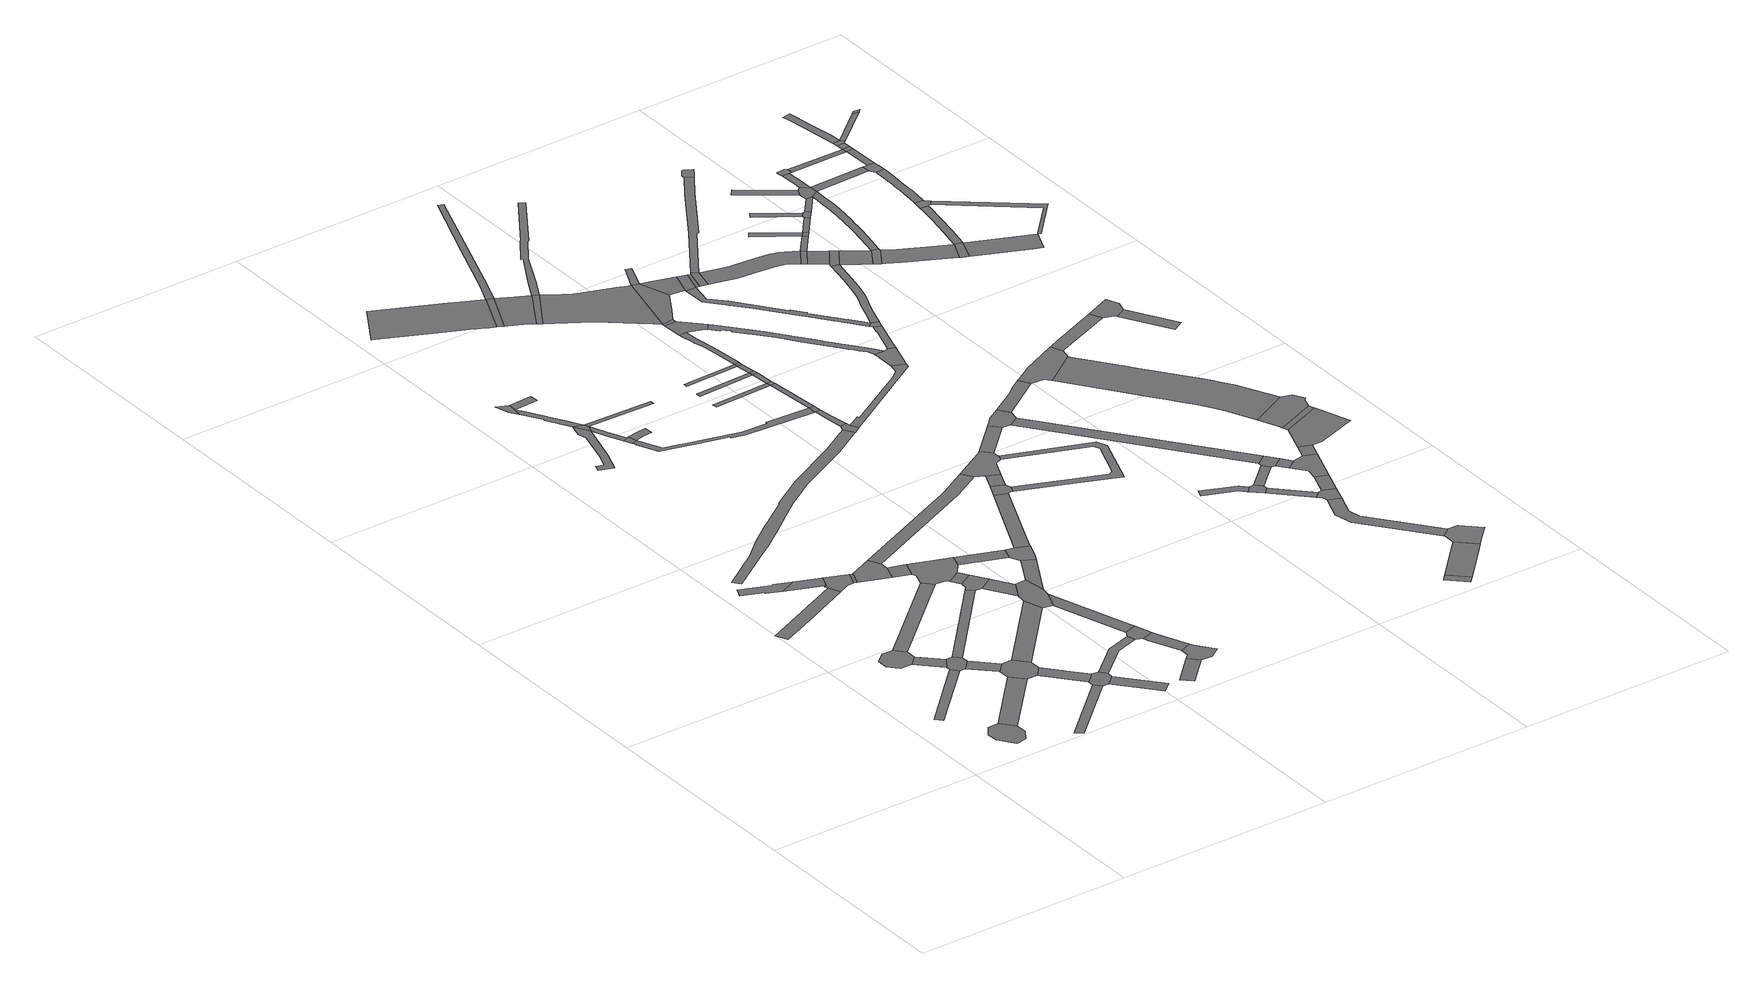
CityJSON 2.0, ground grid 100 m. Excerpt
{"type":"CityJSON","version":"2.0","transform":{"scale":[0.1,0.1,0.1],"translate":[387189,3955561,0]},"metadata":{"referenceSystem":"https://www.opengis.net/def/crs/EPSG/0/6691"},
"CityObjects":{
"road1":{"type":"Road","attributes":{"class":"1040","function":"9020","usage":"9","RoadStructureAttribute.sectionType":"4"},"geometry":[{"type":"MultiSurface","lod":"1","boundaries":[[[0,1,2,3,4,5,6,7]]]}]},
"road2":{"type":"Road","attributes":{"class":"1040","function":"9020","usage":"9","RoadStructureAttribute.sectionType":"1"},"geometry":[{"type":"MultiSurface","lod":"1","boundaries":[[[8,9,10,11,12,13]]]}]},
"road3":{"type":"Road","attributes":{"class":"1040","function":"9020","usage":"9","RoadStructureAttribute.sectionType":"4"},"geometry":[{"type":"MultiSurface","lod":"1","boundaries":[[[14,15,16,17,18,19,20,21]]]}]},
"road4":{"type":"Road","attributes":{"class":"1040","function":"9020","usage":"9","RoadStructureAttribute.sectionType":"1"},"geometry":[{"type":"MultiSurface","lod":"1","boundaries":[[[22,2,1,23]]]}]},
"road5":{"type":"Road","attributes":{"class":"1040","function":"9020","usage":"9","RoadStructureAttribute.sectionType":"1"},"geometry":[{"type":"MultiSurface","lod":"1","boundaries":[[[21,20,24,25]]]}]},
"road6":{"type":"Road","attributes":{"class":"1040","function":"9020","usage":"9","RoadStructureAttribute.sectionType":"1"},"geometry":[{"type":"MultiSurface","lod":"1","boundaries":[[[26,27,28,29,30,31]]]}]},
"road7":{"type":"Road","attributes":{"class":"1040","function":"9020","usage":"9","RoadStructureAttribute.sectionType":"4"},"geometry":[{"type":"MultiSurface","lod":"1","boundaries":[[[32,33,34,25,24,8,13,35]]]}]},
"road8":{"type":"Road","attributes":{"class":"1040","function":"9020","usage":"9","RoadStructureAttribute.sectionType":"1"},"geometry":[{"type":"MultiSurface","lod":"1","boundaries":[[[36,37,38,39,40,41,42,43]]]}]},
"road9":{"type":"Road","attributes":{"class":"1040","function":"9020","usage":"9","RoadStructureAttribute.sectionType":"1"},"geometry":[{"type":"MultiSurface","lod":"1","boundaries":[[[44,45,46,47]]]}]},
"road10":{"type":"Road","attributes":{"class":"1040","function":"9020","usage":"9","RoadStructureAttribute.sectionType":"1"},"geometry":[{"type":"MultiSurface","lod":"1","boundaries":[[[32,35,48,49]]]}]},
"road11":{"type":"Road","attributes":{"class":"1040","function":"9020","usage":"9","RoadStructureAttribute.sectionType":"4"},"geometry":[{"type":"MultiSurface","lod":"1","boundaries":[[[50,51,49,48,22,23,52,53]]]}]},
"road12":{"type":"Road","attributes":{"class":"1040","function":"9020","usage":"9","RoadStructureAttribute.sectionType":"2"},"geometry":[{"type":"MultiSurface","lod":"1","boundaries":[[[54,40,39,55,56]]]}]},
"road13":{"type":"Road","attributes":{"class":"1040","function":"9020","usage":"9","RoadStructureAttribute.sectionType":"1"},"geometry":[{"type":"MultiSurface","lod":"1","boundaries":[[[55,57,56]]]}]},
"road14":{"type":"Road","attributes":{"class":"1040","function":"9020","usage":"9","RoadStructureAttribute.sectionType":"1"},"geometry":[{"type":"MultiSurface","lod":"1","boundaries":[[[58,15,14,59]]]}]},
"road15":{"type":"Road","attributes":{"class":"1040","function":"9020","usage":"9","RoadStructureAttribute.sectionType":"1"},"geometry":[{"type":"MultiSurface","lod":"1","boundaries":[[[60,53,52,61,62]]]}]},
"road16":{"type":"Road","attributes":{"class":"1040","function":"9020","usage":"9","RoadStructureAttribute.sectionType":"4"},"geometry":[{"type":"MultiSurface","lod":"1","boundaries":[[[63,64,65,66,54,56,57,67,27,26,68]]]}]},
"road17":{"type":"Road","attributes":{"class":"1040","function":"9020","usage":"9","RoadStructureAttribute.sectionType":"4"},"geometry":[{"type":"MultiSurface","lod":"1","boundaries":[[[69,70,62,61,44,47,71,72]]]}]},
"road18":{"type":"Road","attributes":{"class":"1040","function":"9020","usage":"9","RoadStructureAttribute.sectionType":"1"},"geometry":[{"type":"MultiSurface","lod":"1","boundaries":[[[73,34,33,74]]]}]},
"road19":{"type":"Road","attributes":{"class":"1040","function":"9020","usage":"9","RoadStructureAttribute.sectionType":"1"},"geometry":[{"type":"MultiSurface","lod":"1","boundaries":[[[64,63,75,76]]]}]},
"road20":{"type":"Road","attributes":{"class":"1040","function":"9020","usage":"9","RoadStructureAttribute.sectionType":"1"},"geometry":[{"type":"MultiSurface","lod":"1","boundaries":[[[72,71,77,78]]]}]},
"road21":{"type":"Road","attributes":{"class":"1040","function":"9020","usage":"9","RoadStructureAttribute.sectionType":"4"},"geometry":[{"type":"MultiSurface","lod":"1","boundaries":[[[79,80,76,75,81,82]]]}]},
"road22":{"type":"Road","attributes":{"class":"1040","function":"9020","usage":"9","RoadStructureAttribute.sectionType":"1"},"geometry":[{"type":"MultiSurface","lod":"1","boundaries":[[[83,51,50,84]]]}]},
"road23":{"type":"Road","attributes":{"class":"1040","function":"9020","usage":"9","RoadStructureAttribute.sectionType":"1"},"geometry":[{"type":"MultiSurface","lod":"1","boundaries":[[[85,86,87,70,69,88]]]}]},
"road24":{"type":"Road","attributes":{"class":"1040","function":"9020","usage":"9","RoadStructureAttribute.sectionType":"1"},"geometry":[{"type":"MultiSurface","lod":"1","boundaries":[[[82,81,89,90]]]}]},
"road25":{"type":"Road","attributes":{"class":"1040","function":"9020","usage":"9","RoadStructureAttribute.sectionType":"1"},"geometry":[{"type":"MultiSurface","lod":"1","boundaries":[[[91,92,93,94,95,96,97,98,99,100]]]}]},
"road26":{"type":"Road","attributes":{"class":"1040","function":"9020","usage":"9","RoadStructureAttribute.sectionType":"4"},"geometry":[{"type":"MultiSurface","lod":"1","boundaries":[[[101,102,103,104,105]]]}]},
"road27":{"type":"Road","attributes":{"class":"1040","function":"9020","usage":"9","RoadStructureAttribute.sectionType":"1"},"geometry":[{"type":"MultiSurface","lod":"1","boundaries":[[[106,107,108,109]]]}]},
"road28":{"type":"Road","attributes":{"class":"1040","function":"9020","usage":"9","RoadStructureAttribute.sectionType":"4"},"geometry":[{"type":"MultiSurface","lod":"1","boundaries":[[[110,111,90,89,112,58,59,113,114,115,116]]]}]},
"road29":{"type":"Road","attributes":{"class":"1040","function":"9020","usage":"9","RoadStructureAttribute.sectionType":"1"},"geometry":[{"type":"MultiSurface","lod":"1","boundaries":[[[116,115,117,118]]]}]},
"road30":{"type":"Road","attributes":{"class":"1040","function":"9020","usage":"9","RoadStructureAttribute.sectionType":"4"},"geometry":[{"type":"MultiSurface","lod":"1","boundaries":[[[118,117,119,73,74,120,121]]]}]},
"road31":{"type":"Road","attributes":{"class":"1040","function":"9020","usage":"9","RoadStructureAttribute.sectionType":"1"},"geometry":[{"type":"MultiSurface","lod":"1","boundaries":[[[122,123,124,125,126,105,104,127,128,91,129]]]}]},
"road32":{"type":"Road","attributes":{"class":"1040","function":"9020","usage":"9","RoadStructureAttribute.sectionType":"4"},"geometry":[{"type":"MultiSurface","lod":"1","boundaries":[[[129,91,100,130]]]}]},
"road33":{"type":"Road","attributes":{"class":"1040","function":"9020","usage":"9","RoadStructureAttribute.sectionType":"1"},"geometry":[{"type":"MultiSurface","lod":"1","boundaries":[[[121,120,131,132]]]}]},
"road34":{"type":"Road","attributes":{"class":"1040","function":"9020","usage":"9","RoadStructureAttribute.sectionType":"1"},"geometry":[{"type":"MultiSurface","lod":"1","boundaries":[[[133,134,135,136,137,138,139,140,141,142,143,144,145,146,147,148,149,150,151,152,153,154,155,156]]]}]},
"road35":{"type":"Road","attributes":{"class":"1040","function":"9020","usage":"9","RoadStructureAttribute.sectionType":"1"},"geometry":[{"type":"MultiSurface","lod":"1","boundaries":[[[157,158,101,105]]]}]},
"road36":{"type":"Road","attributes":{"class":"1040","function":"9020","usage":"9","RoadStructureAttribute.sectionType":"1"},"geometry":[{"type":"MultiSurface","lod":"1","boundaries":[[[159,160,161,162,163,130,100]]]}]},
"road37":{"type":"Road","attributes":{"class":"1040","function":"9020","usage":"9","RoadStructureAttribute.sectionType":"4"},"geometry":[{"type":"MultiSurface","lod":"1","boundaries":[[[164,161,160,165,166]]]}]},
"road38":{"type":"Road","attributes":{"class":"1040","function":"9020","usage":"9","RoadStructureAttribute.sectionType":"4"},"geometry":[{"type":"MultiSurface","lod":"1","boundaries":[[[167,168,132,131,83,84,169,170]]]}]},
"road39":{"type":"Road","attributes":{"class":"1040","function":"9020","usage":"9","RoadStructureAttribute.sectionType":"4"},"geometry":[{"type":"MultiSurface","lod":"1","boundaries":[[[171,172,173,86,85,174,175]]]}]},
"road40":{"type":"Road","attributes":{"class":"1040","function":"9020","usage":"9","RoadStructureAttribute.sectionType":"1"},"geometry":[{"type":"MultiSurface","lod":"1","boundaries":[[[176,170,169,172,171]]]}]},
"road41":{"type":"Road","attributes":{"class":"1040","function":"9020","usage":"9","RoadStructureAttribute.sectionType":"1"},"geometry":[{"type":"MultiSurface","lod":"1","boundaries":[[[177,175,174,178,179,180]]]}]},
"road42":{"type":"Road","attributes":{"class":"1040","function":"9020","usage":"9","RoadStructureAttribute.sectionType":"4"},"geometry":[{"type":"MultiSurface","lod":"1","boundaries":[[[181,180,179,182,106,109,183,184]]]}]},
"road43":{"type":"Road","attributes":{"class":"1040","function":"9020","usage":"9","RoadStructureAttribute.sectionType":"1"},"geometry":[{"type":"MultiSurface","lod":"1","boundaries":[[[185,186,187,188,164,166]]]}]},
"road44":{"type":"Road","attributes":{"class":"1040","function":"9020","usage":"9","RoadStructureAttribute.sectionType":"1"},"geometry":[{"type":"MultiSurface","lod":"1","boundaries":[[[111,110,189,190]]]}]},
"road45":{"type":"Road","attributes":{"class":"1040","function":"9020","usage":"9","RoadStructureAttribute.sectionType":"1"},"geometry":[{"type":"MultiSurface","lod":"1","boundaries":[[[191,192,129,130]]]}]},
"road46":{"type":"Road","attributes":{"class":"1040","function":"9020","usage":"9","RoadStructureAttribute.sectionType":"1"},"geometry":[{"type":"MultiSurface","lod":"1","boundaries":[[[193,194,168,167,195]]]}]},
"road47":{"type":"Road","attributes":{"class":"1040","function":"9020","usage":"9","RoadStructureAttribute.sectionType":"1"},"geometry":[{"type":"MultiSurface","lod":"1","boundaries":[[[196,197,198,199,80,79,200]]]}]},
"road48":{"type":"Road","attributes":{"class":"1040","function":"9020","usage":"9","RoadStructureAttribute.sectionType":"4"},"geometry":[{"type":"MultiSurface","lod":"1","boundaries":[[[201,202,190,189,193,195,203]]]}]},
"road49":{"type":"Road","attributes":{"class":"1040","function":"9020","usage":"9","RoadStructureAttribute.sectionType":"1"},"geometry":[{"type":"MultiSurface","lod":"1","boundaries":[[[204,205,206,207,208,209,210,211,212,213,214,215]]]}]},
"road50":{"type":"Road","attributes":{"class":"1040","function":"9020","usage":"9","RoadStructureAttribute.sectionType":"1"},"geometry":[{"type":"MultiSurface","lod":"1","boundaries":[[[216,217,218,219,220,221,222,166,165,223,224,225,226,227,228,229,230,231,232]]]}]},
"road51":{"type":"Road","attributes":{"class":"1040","function":"9020","usage":"9","RoadStructureAttribute.sectionType":"1"},"geometry":[{"type":"MultiSurface","lod":"1","boundaries":[[[233,234,202,201,235]]]}]},
"road52":{"type":"Road","attributes":{"class":"1040","function":"9020","usage":"9","RoadStructureAttribute.sectionType":"4"},"geometry":[{"type":"MultiSurface","lod":"1","boundaries":[[[215,214,236,237]]]}]},
"road53":{"type":"Road","attributes":{"class":"1040","function":"9020","usage":"9","RoadStructureAttribute.sectionType":"1"},"geometry":[{"type":"MultiSurface","lod":"1","boundaries":[[[238,237,236,239,240,241,242]]]}]},
"road54":{"type":"Road","attributes":{"class":"1040","function":"9020","usage":"9","RoadStructureAttribute.sectionType":"1"},"geometry":[{"type":"MultiSurface","lod":"1","boundaries":[[[243,244,245,246]]]}]},
"road55":{"type":"Road","attributes":{"class":"1040","function":"9020","usage":"9","RoadStructureAttribute.sectionType":"1"},"geometry":[{"type":"MultiSurface","lod":"1","boundaries":[[[247,248,249,250]]]}]},
"road56":{"type":"Road","attributes":{"class":"1040","function":"9020","usage":"9","RoadStructureAttribute.sectionType":"4"},"geometry":[{"type":"MultiSurface","lod":"1","boundaries":[[[251,252,234,233,253,254,255]]]}]},
"road57":{"type":"Road","attributes":{"class":"1040","function":"9020","usage":"9","RoadStructureAttribute.sectionType":"4"},"geometry":[{"type":"MultiSurface","lod":"1","boundaries":[[[242,241,256,257]]]}]},
"road58":{"type":"Road","attributes":{"class":"1040","function":"9020","usage":"9","RoadStructureAttribute.sectionType":"1"},"geometry":[{"type":"MultiSurface","lod":"1","boundaries":[[[258,259,260,261]]]}]},
"road59":{"type":"Road","attributes":{"class":"1040","function":"9020","usage":"9","RoadStructureAttribute.sectionType":"4"},"geometry":[{"type":"MultiSurface","lod":"1","boundaries":[[[262,263,264,265,266,140,139,267]]]}]},
"road60":{"type":"Road","attributes":{"class":"1040","function":"9020","usage":"9","RoadStructureAttribute.sectionType":"1"},"geometry":[{"type":"MultiSurface","lod":"1","boundaries":[[[268,269,270,271,266,265]]]}]},
"road61":{"type":"Road","attributes":{"class":"1040","function":"9020","usage":"9","RoadStructureAttribute.sectionType":"1"},"geometry":[{"type":"MultiSurface","lod":"1","boundaries":[[[272,252,251,273]]]}]},
"road62":{"type":"Road","attributes":{"class":"1040","function":"9020","usage":"9","RoadStructureAttribute.sectionType":"4"},"geometry":[{"type":"MultiSurface","lod":"1","boundaries":[[[274,232,231,270,269]]]}]},
"road63":{"type":"Road","attributes":{"class":"1040","function":"9020","usage":"9","RoadStructureAttribute.sectionType":"1"},"geometry":[{"type":"MultiSurface","lod":"1","boundaries":[[[274,275,246,232]]]}]},
"road64":{"type":"Road","attributes":{"class":"1040","function":"9020","usage":"9","RoadStructureAttribute.sectionType":"4"},"geometry":[{"type":"MultiSurface","lod":"1","boundaries":[[[276,277,278,279,280,281,197,196,272,273,282]]]}]},
"road65":{"type":"Road","attributes":{"class":"1040","function":"9020","usage":"9","RoadStructureAttribute.sectionType":"4"},"geometry":[{"type":"MultiSurface","lod":"1","boundaries":[[[283,243,246,275]]]}]},
"road66":{"type":"Road","attributes":{"class":"1040","function":"9020","usage":"9","RoadStructureAttribute.sectionType":"1"},"geometry":[{"type":"MultiSurface","lod":"1","boundaries":[[[283,284,250,243]]]}]},
"road67":{"type":"Road","attributes":{"class":"1040","function":"9020","usage":"9","RoadStructureAttribute.sectionType":"4"},"geometry":[{"type":"MultiSurface","lod":"1","boundaries":[[[285,247,250,284]]]}]},
"road68":{"type":"Road","attributes":{"class":"1040","function":"9020","usage":"9","RoadStructureAttribute.sectionType":"1"},"geometry":[{"type":"MultiSurface","lod":"1","boundaries":[[[285,286,260,247]]]}]},
"road69":{"type":"Road","attributes":{"class":"1040","function":"9020","usage":"9","RoadStructureAttribute.sectionType":"1"},"geometry":[{"type":"MultiSurface","lod":"1","boundaries":[[[287,288,289,290,291,257,256,292,293,294,295,296]]]}]},
"road70":{"type":"Road","attributes":{"class":"1040","function":"9020","usage":"9","RoadStructureAttribute.sectionType":"4"},"geometry":[{"type":"MultiSurface","lod":"1","boundaries":[[[286,297,261,260]]]}]},
"road71":{"type":"Road","attributes":{"class":"1040","function":"9020","usage":"9","RoadStructureAttribute.sectionType":"1"},"geometry":[{"type":"MultiSurface","lod":"1","boundaries":[[[297,298,299,300,301,302,303,304,305,306,307,308,261]]]}]},
"road72":{"type":"Road","attributes":{"class":"1040","function":"9020","usage":"9","RoadStructureAttribute.sectionType":"1"},"geometry":[{"type":"MultiSurface","lod":"1","boundaries":[[[309,310,311,312,313,215,237]]]}]},
"road73":{"type":"Road","attributes":{"class":"1040","function":"9020","usage":"9","RoadStructureAttribute.sectionType":"1"},"geometry":[{"type":"MultiSurface","lod":"1","boundaries":[[[314,315,316,317,295]]]}]},
"road74":{"type":"Road","attributes":{"class":"1040","function":"9020","usage":"9","RoadStructureAttribute.sectionType":"4"},"geometry":[{"type":"MultiSurface","lod":"1","boundaries":[[[315,318,319,303,302,320,321,322,316]]]}]},
"road75":{"type":"Road","attributes":{"class":"1040","function":"9020","usage":"9","RoadStructureAttribute.sectionType":"1"},"geometry":[{"type":"MultiSurface","lod":"1","boundaries":[[[323,277,276,324,325,326,327,328,255,254,329,330,331]]]}]},
"road76":{"type":"Road","attributes":{"class":"1040","function":"9020","usage":"9","RoadStructureAttribute.sectionType":"1"},"geometry":[{"type":"MultiSurface","lod":"1","boundaries":[[[332,280,279,333]]]}]},
"road77":{"type":"Road","attributes":{"class":"1040","function":"9020","usage":"9","RoadStructureAttribute.sectionType":"1"},"geometry":[{"type":"MultiSurface","lod":"1","boundaries":[[[334,335,336,337,338,339,340,264,263,341]]]}]},
"road78":{"type":"Road","attributes":{"class":"1040","function":"9020","usage":"9","RoadStructureAttribute.sectionType":"4"},"geometry":[{"type":"MultiSurface","lod":"1","boundaries":[[[342,343,344,296,295,317]]]}]},
"road79":{"type":"Road","attributes":{"class":"1040","function":"9020","usage":"9","RoadStructureAttribute.sectionType":"1"},"geometry":[{"type":"MultiSurface","lod":"1","boundaries":[[[345,346,347,348,349,350,351,352,353,354,355,356,242,257]]]}]},
"road80":{"type":"Road","attributes":{"class":"1040","function":"9020","usage":"9","RoadStructureAttribute.sectionType":"4"},"geometry":[{"type":"MultiSurface","lod":"1","boundaries":[[[357,358,359,332,333,360,361]]]}]},
"road81":{"type":"Road","attributes":{"class":"1040","function":"9020","usage":"9","RoadStructureAttribute.sectionType":"1"},"geometry":[{"type":"MultiSurface","lod":"1","boundaries":[[[362,363,296,344]]]}]},
"road82":{"type":"Road","attributes":{"class":"1040","function":"9020","usage":"9","RoadStructureAttribute.sectionType":"1"},"geometry":[{"type":"MultiSurface","lod":"1","boundaries":[[[322,321,364,365,366,367,368,369,370,371,372,373,374,375,376,377,378,379,380,381,382,383,384,385,386,387,388,389,390]]]}]},
"road83":{"type":"Road","attributes":{"class":"1040","function":"9020","usage":"9","RoadStructureAttribute.sectionType":"1"},"geometry":[{"type":"MultiSurface","lod":"1","boundaries":[[[343,391,392,393,344]]]}]},
"road84":{"type":"Road","attributes":{"class":"1040","function":"9020","usage":"9","RoadStructureAttribute.sectionType":"1"},"geometry":[{"type":"MultiSurface","lod":"1","boundaries":[[[394,395,396,397,398,399]]]}]},
"road85":{"type":"Road","attributes":{"class":"1040","function":"9020","usage":"9","RoadStructureAttribute.sectionType":"4"},"geometry":[{"type":"MultiSurface","lod":"1","boundaries":[[[400,392,391,401,402]]]}]},
"road86":{"type":"Road","attributes":{"class":"1040","function":"9020","usage":"9","RoadStructureAttribute.sectionType":"4"},"geometry":[{"type":"MultiSurface","lod":"1","boundaries":[[[403,404,405,406]]]}]},
"road87":{"type":"Road","attributes":{"class":"1040","function":"9020","usage":"9","RoadStructureAttribute.sectionType":"1"},"geometry":[{"type":"MultiSurface","lod":"1","boundaries":[[[407,408,400,402]]]}]},
"road88":{"type":"Road","attributes":{"class":"1040","function":"9020","usage":"9","RoadStructureAttribute.sectionType":"4"},"geometry":[{"type":"MultiSurface","lod":"1","boundaries":[[[409,380,379,410,411,412,413,414,336,335,415]]]}]},
"road89":{"type":"Road","attributes":{"class":"1040","function":"9020","usage":"9","RoadStructureAttribute.sectionType":"4"},"geometry":[{"type":"MultiSurface","lod":"1","boundaries":[[[416,408,407,417,418,419]]]}]},
"road90":{"type":"Road","attributes":{"class":"1040","function":"9020","usage":"9","RoadStructureAttribute.sectionType":"1"},"geometry":[{"type":"MultiSurface","lod":"1","boundaries":[[[420,421,422,423,424,425,426,427,428,429,430,402,401,431,432,433,434,435,436,437,438,439,440,441,442,443]]]}]},
"road91":{"type":"Road","attributes":{"class":"1040","function":"9020","usage":"9","RoadStructureAttribute.sectionType":"1"},"geometry":[{"type":"MultiSurface","lod":"1","boundaries":[[[444,445,446,447,358,357,448]]]}]},
"road92":{"type":"Road","attributes":{"class":"1040","function":"9020","usage":"9","RoadStructureAttribute.sectionType":"4"},"geometry":[{"type":"MultiSurface","lod":"1","boundaries":[[[449,399,398,450,451,452,453]]]}]},
"road93":{"type":"Road","attributes":{"class":"1040","function":"9020","usage":"9","RoadStructureAttribute.sectionType":"1"},"geometry":[{"type":"MultiSurface","lod":"1","boundaries":[[[361,360,454,455]]]}]},
"road94":{"type":"Road","attributes":{"class":"1040","function":"9020","usage":"9","RoadStructureAttribute.sectionType":"1"},"geometry":[{"type":"MultiSurface","lod":"1","boundaries":[[[456,457,458,459,460,409,415,461]]]}]},
"road95":{"type":"Road","attributes":{"class":"1040","function":"9020","usage":"9","RoadStructureAttribute.sectionType":"1"},"geometry":[{"type":"MultiSurface","lod":"1","boundaries":[[[462,463,464,465,403,406]]]}]},
"road96":{"type":"Road","attributes":{"class":"1040","function":"9020","usage":"9","RoadStructureAttribute.sectionType":"1"},"geometry":[{"type":"MultiSurface","lod":"1","boundaries":[[[451,450,466,467]]]}]},
"road97":{"type":"Road","attributes":{"class":"1040","function":"9020","usage":"9","RoadStructureAttribute.sectionType":"1"},"geometry":[{"type":"MultiSurface","lod":"1","boundaries":[[[468,453,452,469]]]}]},
"road98":{"type":"Road","attributes":{"class":"1040","function":"9020","usage":"9","RoadStructureAttribute.sectionType":"4"},"geometry":[{"type":"MultiSurface","lod":"1","boundaries":[[[470,443,442,458,457,471]]]}]},
"road99":{"type":"Road","attributes":{"class":"1040","function":"9020","usage":"9","RoadStructureAttribute.sectionType":"1"},"geometry":[{"type":"MultiSurface","lod":"1","boundaries":[[[472,473,474,475,476,477,478,479]]]}]},
"road100":{"type":"Road","attributes":{"class":"1040","function":"9020","usage":"9","RoadStructureAttribute.sectionType":"4"},"geometry":[{"type":"MultiSurface","lod":"1","boundaries":[[[480,467,466,481,475,474,482]]]}]},
"road101":{"type":"Road","attributes":{"class":"1040","function":"9020","usage":"9","RoadStructureAttribute.sectionType":"1"},"geometry":[{"type":"MultiSurface","lod":"1","boundaries":[[[483,484,485,486,487,488,489,490,491,492,493,419,418,494,495,496,497,498,499,500,501,502,503,504,505]]]}]},
"road102":{"type":"Road","attributes":{"class":"1040","function":"9020","usage":"9","RoadStructureAttribute.sectionType":"4"},"geometry":[{"type":"MultiSurface","lod":"1","boundaries":[[[455,454,468,469,506,507]]]}]},
"road103":{"type":"Road","attributes":{"class":"1040","function":"9020","usage":"9","RoadStructureAttribute.sectionType":"1"},"geometry":[{"type":"MultiSurface","lod":"1","boundaries":[[[508,480,482,509]]]}]},
"road104":{"type":"Road","attributes":{"class":"1040","function":"9020","usage":"9","RoadStructureAttribute.sectionType":"4"},"geometry":[{"type":"MultiSurface","lod":"1","boundaries":[[[510,511,512,479,478,513,464,463,514]]]}]},
"road105":{"type":"Road","attributes":{"class":"1040","function":"9020","usage":"9","RoadStructureAttribute.sectionType":"1"},"geometry":[{"type":"MultiSurface","lod":"1","boundaries":[[[507,506,515,516]]]}]},
"road106":{"type":"Road","attributes":{"class":"1040","function":"9020","usage":"9","RoadStructureAttribute.sectionType":"4"},"geometry":[{"type":"MultiSurface","lod":"1","boundaries":[[[517,518,519,520,521,445,444,522,523,524]]]}]},
"road107":{"type":"Road","attributes":{"class":"1040","function":"9020","usage":"9","RoadStructureAttribute.sectionType":"1"},"geometry":[{"type":"MultiSurface","lod":"1","boundaries":[[[525,526,527,528,529,530,443,470,531,532,533,534,535,536]]]}]},
"road108":{"type":"Road","attributes":{"class":"1040","function":"9020","usage":"9","RoadStructureAttribute.sectionType":"4"},"geometry":[{"type":"MultiSurface","lod":"1","boundaries":[[[537,516,515,538,508,509,539]]]}]},
"road109":{"type":"Road","attributes":{"class":"1040","function":"9020","usage":"9","RoadStructureAttribute.sectionType":"1"},"geometry":[{"type":"MultiSurface","lod":"1","boundaries":[[[540,541,542,543,544,545,546,416,419]]]}]},
"road110":{"type":"Road","attributes":{"class":"1040","function":"9020","usage":"9","RoadStructureAttribute.sectionType":"4"},"geometry":[{"type":"MultiSurface","lod":"1","boundaries":[[[505,504,547,548]]]}]},
"road111":{"type":"Road","attributes":{"class":"1040","function":"9020","usage":"9","RoadStructureAttribute.sectionType":"1"},"geometry":[{"type":"MultiSurface","lod":"1","boundaries":[[[549,537,539,550]]]}]},
"road112":{"type":"Road","attributes":{"class":"1040","function":"9020","usage":"9","RoadStructureAttribute.sectionType":"1"},"geometry":[{"type":"MultiSurface","lod":"1","boundaries":[[[548,547,551,552]]]}]},
"road113":{"type":"Road","attributes":{"class":"1040","function":"9020","usage":"9","RoadStructureAttribute.sectionType":"1"},"geometry":[{"type":"MultiSurface","lod":"1","boundaries":[[[553,554,555,556,557,558,559,560,561,562,563,564,565,524,523,566,567,568,569,570,571,572,573,574,575,576,577,578]]]}]},
"road114":{"type":"Road","attributes":{"class":"1040","function":"9020","usage":"9","RoadStructureAttribute.sectionType":"4"},"geometry":[{"type":"MultiSurface","lod":"1","boundaries":[[[552,551,525,536,579]]]}]},
"road115":{"type":"Road","attributes":{"class":"1040","function":"9020","usage":"9","RoadStructureAttribute.sectionType":"1"},"geometry":[{"type":"MultiSurface","lod":"1","boundaries":[[[580,581,582,583]]]}]},
"road116":{"type":"Road","attributes":{"class":"1040","function":"9020","usage":"9","RoadStructureAttribute.sectionType":"1"},"geometry":[{"type":"MultiSurface","lod":"1","boundaries":[[[584,582,505,548]]]}]},
"road117":{"type":"Road","attributes":{"class":"1040","function":"9020","usage":"9","RoadStructureAttribute.sectionType":"1"},"geometry":[{"type":"MultiSurface","lod":"1","boundaries":[[[585,586,579,536,587,588,589,590]]]}]},
"road118":{"type":"Road","attributes":{"class":"1040","function":"9020","usage":"9","RoadStructureAttribute.sectionType":"4"},"geometry":[{"type":"MultiSurface","lod":"1","boundaries":[[[583,582,584,591]]]}]},
"road119":{"type":"Road","attributes":{"class":"1040","function":"9020","usage":"9","RoadStructureAttribute.sectionType":"4"},"geometry":[{"type":"MultiSurface","lod":"1","boundaries":[[[592,593,594,595,596,549,550,597,598]]]}]},
"road120":{"type":"Road","attributes":{"class":"1040","function":"9020","usage":"9","RoadStructureAttribute.sectionType":"4"},"geometry":[{"type":"MultiSurface","lod":"1","boundaries":[[[599,590,589,600,601,602]]]}]},
"road121":{"type":"Road","attributes":{"class":"1040","function":"9020","usage":"9","RoadStructureAttribute.sectionType":"1"},"geometry":[{"type":"MultiSurface","lod":"1","boundaries":[[[603,604,596,595]]]}]},
"road122":{"type":"Road","attributes":{"class":"1040","function":"9020","usage":"9","RoadStructureAttribute.sectionType":"1"},"geometry":[{"type":"MultiSurface","lod":"1","boundaries":[[[605,606,607,608,609,518,517,610]]]}]},
"road123":{"type":"Road","attributes":{"class":"1040","function":"9020","usage":"9","RoadStructureAttribute.sectionType":"4"},"geometry":[{"type":"MultiSurface","lod":"1","boundaries":[[[611,612,613,578,577,614,604,603]]]}]},
"road124":{"type":"Road","attributes":{"class":"1040","function":"9020","usage":"9","RoadStructureAttribute.sectionType":"1"},"geometry":[{"type":"MultiSurface","lod":"1","boundaries":[[[615,616,617,618]]]}]},
"road125":{"type":"Road","attributes":{"class":"1040","function":"9020","usage":"9","RoadStructureAttribute.sectionType":"1"},"geometry":[{"type":"MultiSurface","lod":"1","boundaries":[[[591,619,620,583]]]}]},
"road126":{"type":"Road","attributes":{"class":"1040","function":"9020","usage":"9","RoadStructureAttribute.sectionType":"4"},"geometry":[{"type":"MultiSurface","lod":"1","boundaries":[[[621,622,623,624,625,626,544,543,627]]]}]},
"road127":{"type":"Road","attributes":{"class":"1040","function":"9020","usage":"9","RoadStructureAttribute.sectionType":"4"},"geometry":[{"type":"MultiSurface","lod":"1","boundaries":[[[628,618,617,620,619,629]]]}]},
"road128":{"type":"Road","attributes":{"class":"1040","function":"9020","usage":"9","RoadStructureAttribute.sectionType":"1"},"geometry":[{"type":"MultiSurface","lod":"1","boundaries":[[[630,631,632,602,601,633,634,635,636,637,638]]]}]},
"road129":{"type":"Road","attributes":{"class":"1040","function":"9020","usage":"9","RoadStructureAttribute.sectionType":"1"},"geometry":[{"type":"MultiSurface","lod":"1","boundaries":[[[639,640,641,642]]]}]},
"road130":{"type":"Road","attributes":{"class":"1040","function":"9020","usage":"9","RoadStructureAttribute.sectionType":"1"},"geometry":[{"type":"MultiSurface","lod":"1","boundaries":[[[599,643,644,645,646,647,648,649,650,651,652,653,654,655,656,657,658,659,660,661,662,663,664,665,590]]]}]},
"road131":{"type":"Road","attributes":{"class":"1040","function":"9020","usage":"9","RoadStructureAttribute.sectionType":"1"},"geometry":[{"type":"MultiSurface","lod":"1","boundaries":[[[666,628,629,655]]]}]},
"road132":{"type":"Road","attributes":{"class":"1040","function":"9020","usage":"9","RoadStructureAttribute.sectionType":"4"},"geometry":[{"type":"MultiSurface","lod":"1","boundaries":[[[667,668,607,606,669,670,671]]]}]},
"road133":{"type":"Road","attributes":{"class":"1040","function":"9020","usage":"9","RoadStructureAttribute.sectionType":"4"},"geometry":[{"type":"MultiSurface","lod":"1","boundaries":[[[672,673,642,641,666,655,654]]]}]},
"road134":{"type":"Road","attributes":{"class":"1040","function":"9020","usage":"9","RoadStructureAttribute.sectionType":"4"},"geometry":[{"type":"MultiSurface","lod":"1","boundaries":[[[674,638,637,675,676,677]]]}]},
"road135":{"type":"Road","attributes":{"class":"1040","function":"9020","usage":"9","RoadStructureAttribute.sectionType":"1"},"geometry":[{"type":"MultiSurface","lod":"1","boundaries":[[[678,679,671,670,680,681]]]}]},
"road136":{"type":"Road","attributes":{"class":"1040","function":"9020","usage":"9","RoadStructureAttribute.sectionType":"1"},"geometry":[{"type":"MultiSurface","lod":"1","boundaries":[[[682,683,684,685,686,687,673,672]]]}]},
"road137":{"type":"Road","attributes":{"class":"1040","function":"9020","usage":"9","RoadStructureAttribute.sectionType":"4"},"geometry":[{"type":"MultiSurface","lod":"1","boundaries":[[[688,689,690,691,692,685,684]]]}]},
"road138":{"type":"Road","attributes":{"class":"1040","function":"9020","usage":"9","RoadStructureAttribute.sectionType":"1"},"geometry":[{"type":"MultiSurface","lod":"1","boundaries":[[[674,693,694,695,696,697,698,699,700,638]]]}]},
"road139":{"type":"Road","attributes":{"class":"1040","function":"9020","usage":"9","RoadStructureAttribute.sectionType":"1"},"geometry":[{"type":"MultiSurface","lod":"1","boundaries":[[[677,676,701,702,703]]]}]},
"road140":{"type":"Road","attributes":{"class":"1040","function":"9020","usage":"9","RoadStructureAttribute.sectionType":"1"},"geometry":[{"type":"MultiSurface","lod":"1","boundaries":[[[704,705,672,654]]]}]},
"road141":{"type":"Road","attributes":{"class":"1040","function":"9020","usage":"9","RoadStructureAttribute.sectionType":"4"},"geometry":[{"type":"MultiSurface","lod":"1","boundaries":[[[706,707,708,709,710,697,696,711]]]}]},
"road142":{"type":"Road","attributes":{"class":"1040","function":"9020","usage":"9","RoadStructureAttribute.sectionType":"1"},"geometry":[{"type":"MultiSurface","lod":"1","boundaries":[[[689,688,712,713]]]}]},
"road143":{"type":"Road","attributes":{"class":"1040","function":"9020","usage":"9","RoadStructureAttribute.sectionType":"1"},"geometry":[{"type":"MultiSurface","lod":"1","boundaries":[[[714,715,716,717,718,719,720,721,722,723,724,725,726,727,708,707,728]]]}]},
"road144":{"type":"Road","attributes":{"class":"1040","function":"9020","usage":"9","RoadStructureAttribute.sectionType":"4"},"geometry":[{"type":"MultiSurface","lod":"1","boundaries":[[[729,730,731,732,733,705,704,720,719]]]}]},
"road145":{"type":"Road","attributes":{"class":"1040","function":"9020","usage":"9","RoadStructureAttribute.sectionType":"1"},"geometry":[{"type":"MultiSurface","lod":"1","boundaries":[[[734,706,711,735,736,737,738]]]}]},
"road146":{"type":"Road","attributes":{"class":"1040","function":"9020","usage":"9","RoadStructureAttribute.sectionType":"1"},"geometry":[{"type":"MultiSurface","lod":"1","boundaries":[[[739,740,741,742,743,733,732]]]}]},
"road147":{"type":"Road","attributes":{"class":"1040","function":"9020","usage":"9","RoadStructureAttribute.sectionType":"4"},"geometry":[{"type":"MultiSurface","lod":"1","boundaries":[[[740,744,713,712,741]]]}]},
"road148":{"type":"Road","attributes":{"class":"1040","function":"9020","usage":"9","RoadStructureAttribute.sectionType":"1"},"geometry":[{"type":"MultiSurface","lod":"1","boundaries":[[[744,745,746,713]]]}]},
"road149":{"type":"Road","attributes":{"class":"1040","function":"9020","usage":"9","RoadStructureAttribute.sectionType":"4"},"geometry":[{"type":"MultiSurface","lod":"1","boundaries":[[[747,748,749,746,745]]]}]},
"road150":{"type":"Road","attributes":{"class":"1040","function":"9020","usage":"9","RoadStructureAttribute.sectionType":"1"},"geometry":[{"type":"MultiSurface","lod":"1","boundaries":[[[750,751,752,753,754,755,756,757,758,759,749,748]]]}]},
"road151":{"type":"Road","attributes":{"class":"1040","function":"9020","usage":"9","RoadStructureAttribute.sectionType":"1"},"geometry":[{"type":"MultiSurface","lod":"1","boundaries":[[[760,748,747,761]]]}]},
"road152":{"type":"Road","attributes":{"class":"1040","function":"9020","usage":"9","RoadStructureAttribute.sectionType":"4"},"geometry":[{"type":"MultiSurface","lod":"1","boundaries":[[[762,760,761,763]]]}]}
},
"vertices":[
[362,160,0],[361,211,0],[311,273,0],[261,273,0],[225,224,0],[230,172,0],[281,104,0],[328,109,0],
[407,730,0],[402,725,0],[398,722,0],[124,451,0],[150,420,0],[431,697,0],
[351,941,0],[310,985,0],[260,986,0],[214,947,0],[213,897,0],[252,852,0],[306,851,0],[350,892,0],
[560,546,0],[613,487,0],
[407,750,0],[441,801,0],
[416,1479,0],[392,1533,0],[155,1426,0],[0,1356,0],[25,1301,0],[179,1371,0],
[501,742,0],[500,774,0],[472,802,0],[460,697,0],
[72,1693,0],[173,1652,0],[164,1646,0],[230,1619,0],[307,1656,0],[232,1686,0],[223,1680,0],[90,1734,0],
[796,294,0],[513,35,0],[544,9,0],[822,263,0],
[559,599,0],[600,642,0],
[702,583,0],[650,643,0],[661,486,0],[701,531,0],
[420,1610,0],[388,1555,0],[401,1561,0],
[397,1551,0],
[715,1347,0],[755,1302,0],
[794,421,0],[798,323,0],[843,364,0],
[498,1503,0],[524,1568,0],[492,1581,0],[464,1592,0],[386,1547,0],[468,1502,0],
[898,329,0],[874,361,0],[851,261,0],[896,301,0],
[826,1198,0],[856,1171,0],
[511,1498,0],[537,1563,0],
[1001,83,0],[1047,122,0],
[674,1559,0],[648,1613,0],[649,1449,0],[675,1523,0],
[965,989,0],[990,899,0],
[1144,482,0],[1132,520,0],[1015,481,0],[1036,446,0],
[726,1421,0],[753,1496,0],
[317,3157,0],[299,3095,0],[309,3056,0],[266,2906,0],[241,2841,0],[207,2853,0],[196,2819,0],[262,2797,0],[299,2895,0],[355,3088,0],
[214,3442,0],[161,3467,0],[178,3399,0],[202,3363,0],[209,3401,0],
[1220,239,0],[1100,119,0],[1142,77,0],[1262,196,0],
[917,1371,0],[938,1429,0],[735,1404,0],[758,1304,0],[806,1297,0],[814,1285,0],[881,1327,0],
[841,1242,0],[908,1283,0],
[838,1211,0],[886,1168,0],[953,1209,0],
[359,3147,0],[321,3215,0],[283,3279,0],[280,3284,0],[225,3377,0],[257,3271,0],[256,3263,0],[362,3141,0],
[370,3121,0],
[969,1033,0],[1012,1113,0],
[400,1944,0],[496,2015,0],[583,2084,0],[667,2148,0],[811,2240,0],[1058,2364,0],[1202,2452,0],[1173,2499,0],[1031,2412,0],[784,2287,0],[636,2193,0],[625,2185,0],[622,2177,0],[563,2135,0],[498,2090,0],[476,2074,0],[464,2065,0],[439,2047,0],[386,2007,0],[374,1996,0],[288,1920,0],[106,1796,0],[131,1762,0],[313,1886,0],
[325,3408,0],[322,3448,0],
[381,3028,0],[416,2948,0],[441,2959,0],[405,3039,0],[379,3099,0],
[449,2960,0],[433,2910,0],[458,2921,0],
[1079,1013,0],[1067,1115,0],[1038,889,0],[1073,974,0],
[1205,566,0],[1148,548,0],[1134,521,0],[1174,468,0],[1231,487,0],
[1187,621,0],
[1237,467,0],[1181,446,0],[1244,301,0],[1299,325,0],
[1306,309,0],[1241,259,0],[1314,192,0],[1364,226,0],
[503,2931,0],[545,2934,0],[542,2974,0],[498,2971,0],
[1119,1299,0],[1140,1357,0],
[686,3112,0],[686,3132,0],
[1140,1251,0],[1134,1237,0],[1195,1220,0],
[1379,1890,0],[1349,1942,0],[1216,1866,0],[1194,1857,0],[1243,1813,0],
[1239,1321,0],[1178,1344,0],[1212,1249,0],
[554,4204,0],[492,4233,0],[490,4234,0],[189,4375,0],[70,4184,0],[85,4177,0],[317,4071,0],[437,4016,0],[502,3984,0],[510,3980,0],[535,3968,0],[629,4169,0],
[961,2728,0],[960,2718,0],[841,2724,0],[584,2791,0],[580,2792,0],[510,2810,0],[465,2905,0],[441,2893,0],[437,2891,0],[482,2797,0],[648,2754,0],[688,2743,0],[777,2720,0],[776,2710,0],[836,2695,0],[1165,2677,0],[1167,2717,0],
[1412,1703,0],[1357,1728,0],[1243,1333,0],
[563,3954,0],[658,4155,0],
[733,4117,0],[576,3948,0],[633,3920,0],[676,3894,0],[794,4085,0],
[1145,2972,0],[871,2964,0],[872,2941,0],[1147,2949,0],
[1136,3080,0],[870,3071,0],[871,3048,0],[1138,3057,0],
[1441,1765,0],[1386,1791,0],[1432,1711,0],[1437,1708,0],[1451,1741,0],
[699,3879,0],[821,4069,0],
[872,3160,0],[873,3143,0],[1129,3150,0],[1128,3167,0],
[1232,2471,0],[1237,2474,0],[1217,2508,0],[1213,2530,0],[1184,2526,0],[1204,2453,0],
[1200,2618,0],[1195,2679,0],[1171,2677,0],[1176,2615,0],
[1422,1869,0],[1477,1844,0],
[1191,2719,0],
[1171,2951,0],
[1545,1936,0],[1556,1965,0],[1551,1966,0],[1554,1995,0],[1512,2038,0],[1501,2028,0],[1513,1923,0],
[1169,2974,0],
[1162,3059,0],
[1160,3082,0],
[1153,3152,0],
[1153,3917,0],[1103,3935,0],[939,3994,0],[853,4049,0],[824,4068,0],[739,3853,0],[871,3769,0],[1056,3617,0],[1082,3590,0],[1163,3913,0],
[1152,3169,0],
[1149,3200,0],[1138,3332,0],[1127,3414,0],[1125,3435,0],[1120,3485,0],[1087,3482,0],[1087,3471,0],[1097,3409,0],[1099,3401,0],[1109,3356,0],[1114,3330,0],
[698,4249,0],[933,4869,0],[910,4878,0],[778,4542,0],[669,4263,0],
[1081,3586,0],[1081,3577,0],[1138,3580,0],[1137,3598,0],
[1082,3568,0],[1086,3487,0],[1194,3460,0],[1203,3456,0],[1230,3483,0],
[1934,1822,0],[1905,1801,0],[1918,1773,0],[1849,1596,0],[1829,1587,0],[1689,1644,0],[1681,1609,0],[1864,1535,0],[1955,1774,0],
[1659,2179,0],[1700,2136,0],
[1677,2743,0],[1685,2767,0],[1627,2787,0],[1615,2741,0],[1578,2713,0],[1282,2533,0],[1281,2548,0],[1665,2736,0],
[1175,3658,0],[1241,3763,0],[1196,3904,0],
[868,4154,0],[954,4325,0],[1035,4440,0],[1038,4438,0],[1173,4638,0],[1206,4686,0],[1181,4703,0],[1013,4455,0],[1010,4456,0],[928,4340,0],[937,4335,0],[841,4171,0],
[1798,2211,0],[1764,2261,0],[1704,2223,0],[1739,2133,0],[1789,2165,0],
[1243,4018,0],[1218,4029,0],
[1238,3416,0],[1242,3420,0],[1273,3387,0],[1271,3379,0],[1314,3327,0],[1317,3328,0],[1388,3239,0],[1441,3165,0],[1472,3122,0],[1563,3001,0],[1567,2995,0],[1583,2976,0],[1594,2959,0],[1616,2930,0],[1625,2913,0],[1628,2900,0],[1675,2901,0],[1650,2936,0],[1610,2989,0],[1553,3068,0],[1522,3110,0],[1503,3136,0],[1452,3205,0],[1431,3233,0],[1398,3278,0],[1376,3309,0],[1243,3469,0],
[1314,3755,0],[1346,3859,0],[1245,3890,0],
[2191,1207,0],[2036,1269,0],[2022,1233,0],[2165,1176,0],[2192,1148,0],[2221,1176,0],
[1391,3845,0],[1314,3748,0],[1362,3748,0],
[2441,155,0],[2414,126,0],[2493,50,0],[2521,79,0],
[1379,3744,0],[1404,3841,0],
[1694,2904,0],[1628,2886,0],[1628,2879,0],[1628,2866,0],[1627,2799,0],[1627,2790,0],[1727,2893,0],
[1411,3851,0],[1407,3738,0],[1414,3736,0],[1438,3832,0],
[1744,3131,0],[1704,3183,0],[1692,3199,0],[1600,3321,0],[1604,3325,0],[1600,3330,0],[1562,3381,0],[1560,3374,0],[1466,3502,0],[1402,3584,0],[1342,3651,0],[1314,3740,0],[1314,3641,0],[1450,3476,0],[1530,3370,0],[1606,3270,0],[1612,3262,0],[1652,3209,0],[1654,3206,0],[1655,3205,0],[1686,3163,0],[1716,3123,0],[1739,3091,0],[1761,3109,0],
[1997,2346,0],[1966,2396,0],[1924,2369,0],[1876,2331,0],[1958,2321,0],
[2242,1176,0],[2242,1098,0],[2271,1126,0],[2271,1148,0],[2244,1178,0],
[2360,1303,0],[2408,1338,0],
[1768,3022,0],[1782,3065,0],[1750,3076,0],[1739,3041,0],[1737,3031,0],[1733,2911,0],
[2663,229,0],[2699,267,0],[2621,344,0],[2583,305,0],
[2387,949,0],[2416,977,0],
[2358,1281,0],[2382,1249,0],
[1794,3098,0],[1790,3088,0],
[2440,733,0],[2429,788,0],[2467,888,0],[2411,909,0],[2367,793,0],[2384,707,0],[2618,404,0],[2666,440,0],
[2438,982,0],[2407,929,0],[2494,961,0],
[1841,3747,0],[1814,3762,0],[1790,3772,0],[1770,3778,0],[1755,3782,0],[1734,3785,0],[1693,3791,0],[1590,3798,0],[1569,3801,0],[1547,3806,0],[1508,3814,0],[1445,3729,0],[1495,3717,0],[1537,3708,0],[1574,3702,0],[1625,3698,0],[1688,3694,0],[1721,3689,0],[1755,3680,0],[1775,3670,0],[1782,3665,0],[1808,3646,0],[1867,3729,0],
[2401,1247,0],[2449,1283,0],
[2477,1085,0],[2533,1064,0],
[2756,326,0],[2791,360,0],[2712,437,0],[2624,397,0],[2717,286,0],
[2436,1200,0],[2484,1236,0],
[2252,2477,0],[2229,2532,0],[2170,2505,0],[2059,2453,0],[1979,2404,0],[2058,2341,0],[2078,2314,0],[2239,2430,0],
[1897,3560,0],[1873,3446,0],[1857,3375,0],[1836,3304,0],[1803,3224,0],[1788,3179,0],[1805,3130,0],[1827,3191,0],[1870,3294,0],[1891,3367,0],[1907,3435,0],[1931,3553,0],
[2536,1244,0],[2485,1135,0],[2592,1223,0],
[1617,4089,0],[1623,4085,0],[1794,4344,0],[1867,4448,0],[1834,4471,0],[1760,4364,0],[1590,4108,0],
[1828,3631,0],[1887,3714,0],
[2562,1313,0],[2618,1291,0],
[1901,3579,0],[1960,3662,0],
[2704,1741,0],[2674,1802,0],[2647,1852,0],[2616,1902,0],[2590,1944,0],[2562,1983,0],[2522,2040,0],[2469,2113,0],[2447,2143,0],[2413,2189,0],[2387,2225,0],[2273,2383,0],[2251,2414,0],[2100,2284,0],[2246,2080,0],[2317,1982,0],[2359,1923,0],[2399,1868,0],[2423,1833,0],[2435,1813,0],[2446,1796,0],[2474,1752,0],[2496,1710,0],[2524,1655,0],[2558,1581,0],[2737,1670,0],
[1992,3640,0],
[1784,3967,0],[1767,3942,0],[1942,3820,0],[1961,3843,0],
[1961,3804,0],
[2060,3591,0],[2010,3627,0],[1949,3541,0],[2000,3504,0],[2041,3476,0],[2098,3565,0],
[1981,3827,0],
[2854,1356,0],[2828,1435,0],[2824,1449,0],[2797,1520,0],[2611,1445,0],[2665,1290,0],[2855,1354,0],
[2131,3558,0],[2043,3474,0],[2071,3456,0],[2129,3546,0],
[2787,1546,0],[2602,1469,0],
[2313,2502,0],[2531,2590,0],[2506,2648,0],[2278,2553,0],[2238,2536,0],[2262,2481,0],
[2802,1594,0],[2816,1604,0],[2786,1656,0],[2593,1493,0],
[1879,4088,0],[1862,4063,0],[2033,3944,0],[2052,3967,0],
[2054,3916,0],[2035,3932,0],
[1877,4462,0],[1902,4497,0],[1868,4521,0],[1857,4519,0],[1833,4486,0],[1834,4486,0],[1874,4458,0],
[2064,3967,0],[2083,3951,0],
[2336,3436,0],[2188,3511,0],[2132,3544,0],[2085,3448,0],[2111,3433,0],[2138,3418,0],[2327,3323,0],[2350,3312,0],[2395,3408,0],
[1930,4280,0],[1906,4249,0],[2125,4081,0],[2140,4120,0],
[2153,3662,0],[2164,3727,0],[2168,3752,0],[2173,3781,0],[2177,3806,0],[2186,3867,0],[2189,3895,0],[2190,3899,0],[2192,3929,0],[2194,3967,0],[2195,4007,0],[2197,4067,0],[2159,4042,0],[2157,4008,0],[2156,3968,0],[2153,3918,0],[2151,3899,0],[2151,3895,0],[2143,3814,0],[2139,3786,0],[2136,3766,0],[2131,3732,0],[2119,3668,0],
[2129,4046,0],
[2652,2642,0],[2627,2699,0],[2579,2574,0],[2584,2565,0],[2636,2595,0],
[2194,4107,0],[2159,4130,0],
[2431,3400,0],[2361,3307,0],[2387,3296,0],[2430,3397,0],
[2724,2444,0],[2680,2519,0],[2712,2345,0],[2764,2375,0],
[2195,4167,0],[2194,4212,0],[2192,4248,0],[2157,4247,0],[2159,4210,0],[2160,4167,0],
[2206,4248,0],[2206,4276,0],[2194,4284,0],[2155,4280,0],[2156,4265,0],
[2453,3503,0],[2473,3605,0],[2488,3697,0],[2489,3711,0],[2453,3716,0],[2451,3702,0],[2437,3612,0],[2418,3514,0],
[2628,3192,0],[2668,3175,0],[2711,3276,0],
[2459,4073,0],[2458,4113,0],
[2521,3739,0],[2499,3757,0],[2459,3763,0],[2458,3755,0],[2454,3726,0],[2502,3716,0],
[2476,4249,0],[2476,4274,0],
[2507,3843,0],[2509,3878,0],[2511,3898,0],[2512,3925,0],[2516,3979,0],[2518,4050,0],[2478,4049,0],[2476,3981,0],[2472,3927,0],[2472,3916,0],[2470,3886,0],[2470,3880,0],[2467,3846,0],[2460,3771,0],[2500,3767,0],
[2518,4053,0],[2519,4072,0],[2514,4112,0],[2514,4113,0],[2480,4113,0],
[2885,3441,0],[2853,3428,0],[2714,3279,0],[2726,3270,0],[2881,3437,0],
[2514,4217,0],[2513,4251,0],[2478,4249,0],[2480,4216,0],[2481,4117,0],
[2512,4276,0],
[2511,4309,0],[2474,4306,0],
[2523,4319,0],[2509,4337,0],[2472,4333,0],
[2503,4392,0],[2488,4504,0],[2474,4593,0],[2469,4623,0],[2433,4616,0],[2438,4587,0],[2451,4499,0],[2461,4423,0],[2464,4403,0],[2466,4388,0],
[2672,4474,0],[2703,4470,0],
[2687,4488,0],[2716,4485,0]
]}
